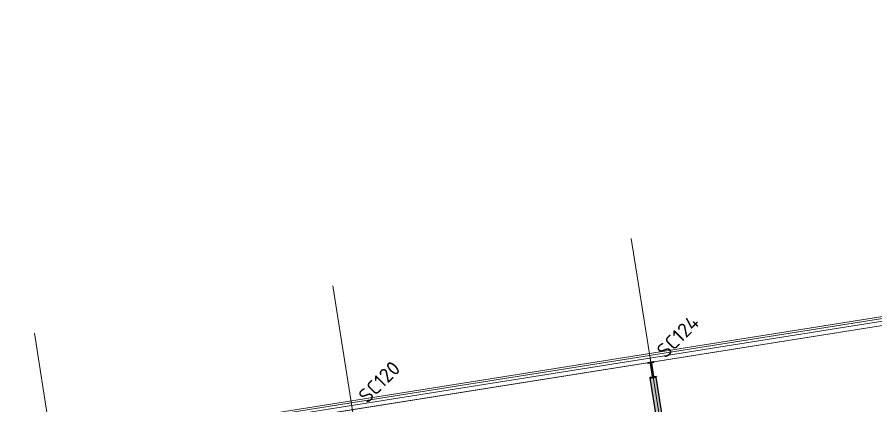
# Model space of a CAD drawing. Header units: millimetres. Extents: x 665 to 246729, y 5858 to 4056708.
# Drawn here: x 28660 to 58499, y 4040156 to 4053650 of the extents above; entities that cross this region are included whole.
import ezdxf

# ---------------------------------------------------------------- set-up
doc = ezdxf.new("R2010")
doc.units = ezdxf.units.MM
for name, color, linetype, lineweight in [('A-270-M_ROOF', 132, 'Continuous', 13), ('S-280-A_COLUMN', 171, 'Continuous', 18), ('S-280-M_COLUMN', 52, 'Continuous', 13), ('S-280-M_STRUCT_FRAME', 12, 'Continuous', 13), ('Z-030-M_GRID', 191, 'Continuous', 13)]:
    doc.layers.add(name, color=color, linetype=linetype, lineweight=lineweight)
doc.styles.add('ISOCPEUR_3', font='isocpeur.ttf', dxfattribs={"height": 500})

# ---------------------------------------------------------------- blocks, each defined once
blk = doc.blocks.new('25021-APA-ZZ-ZZ-M3-AR-000001_V3_rvt-1-S6_001 - UPPER ROOF FRAMING - PART 3')
at = {"layer": 'A-270-M_ROOF', "color": 253, "lineweight": 5}
for p, q in [((-2325971, 4038694), (-2235832, 4052971)), ((-2325960, 4038630), (-2235822, 4052907)), ((-2325923, 4038393), (-2235782, 4052670)), ((-2236106, 4052614), (-2325791, 4038408))]:
    blk.add_line(p, q, dxfattribs=at)

msp = doc.modelspace()

# ---------------------------------------------------------------- hatches: boundary and pattern name
at = {"layer": 'S-280-M_STRUCT_FRAME', "lineweight": 5}
msp.add_hatch(color=256, dxfattribs=at).paths.add_polyline_path([(50866, 4041150.4), (50659.6, 4041117.7), (51283.3, 4037180), (51489.7, 4037212.7)])

# ---------------------------------------------------------------- linework, layer by layer
at = {"layer": 'S-280-M_COLUMN', "lineweight": 35}
for p, q in [((50575.5, 4041648.7), (50781.9, 4041681.4)), ((50577.5, 4041635.7), (50575.5, 4041648.7)), ((50662.2, 4041649.1), (50577.5, 4041635.7)), ((50783.9, 4041668.3), (50699.3, 4041654.9)), ((50781.9, 4041681.4), (50783.9, 4041668.3)), ((50752.3, 4041169.5), (50678.2, 4041637.4)), ((50687.7, 4041638.9), (50761.8, 4041171)), ((50656, 4041140), (50740.7, 4041153.4)), ((50658.1, 4041127), (50656, 4041140)), ((50864.5, 4041159.7), (50658.1, 4041127)), ((50777.8, 4041159.3), (50862.4, 4041172.7)), ((50862.4, 4041172.7), (50864.5, 4041159.7))]:
    msp.add_line(p, q, dxfattribs=at)
for centre, start, end in [((50664.4, 4041635.2), 9.00033, 99.00033), ((50701.5, 4041641.1), 99.00033, 189.00033), ((50738.5, 4041167.3), 279.00033, 9.00033), ((50775.6, 4041173.1), 189.00033, 279.00033)]:
    msp.add_arc(centre, 14, start, end, dxfattribs=at)
at = {"layer": 'S-280-M_STRUCT_FRAME', "lineweight": 25}
for p, q in [((50659.6, 4041117.7), (50866, 4041150.4)), ((51283.3, 4037180), (50659.6, 4041117.7)), ((51489.7, 4037212.7), (50866, 4041150.4))]:
    msp.add_line(p, q, dxfattribs=at)
at = {"layer": 'Z-030-M_GRID'}
for p, q in [((28659.9, 4038329.4), (125384.1, 4053649.5)), ((57902.5, 3996057.1), (49998.3, 4045960.8)), ((47531.8, 3994414.4), (39627.5, 4044318.2)), ((37161.1, 3992771.8), (29256.8, 4042675.6))]:
    msp.add_line(p, q, dxfattribs=at)

# ---------------------------------------------------------------- block references
at = {"lineweight": 5}
msp.add_blockref('25021-APA-ZZ-ZZ-M3-AR-000001_V3_rvt-1-S6_001 - UPPER ROOF FRAMING - PART 3', (2355908.8, 0), dxfattribs=at)

# ---------------------------------------------------------------- texts
at = {"layer": 'S-280-A_COLUMN', "lineweight": 13, "char_height": 500, "attachment_point": 1, "rotation": 45, "style": 'ISOCPEUR_3'}
for s, insert, width in [('SC124', (50836.2, 4042130.9), 2132.489), ('SC120', (40469.4, 4040561.8), 2084.387)]:
    msp.add_mtext(s, dxfattribs=dict(at, insert=insert, width=width))

doc.saveas('drawing.dxf')
